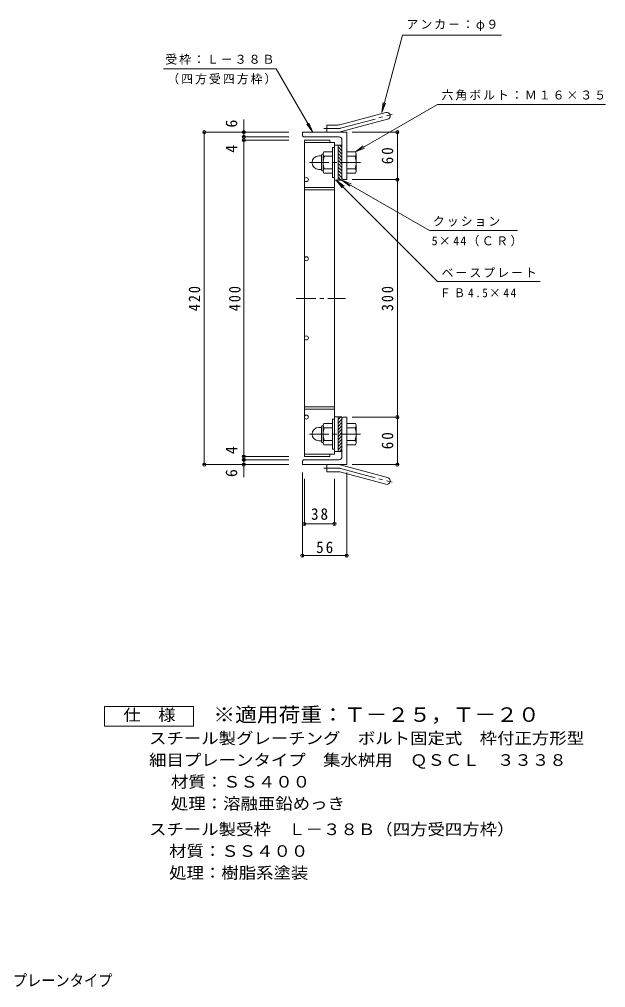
# Model space of a CAD drawing. Units: millimetres at full size, sheet at 1:5. Extents: x -739 to 826, y -688 to 637.
# Drawn here: x 85 to 826, y -664 to 559 of the extents above; entities that cross this region are included whole.
import ezdxf
from ezdxf.enums import TextEntityAlignment as Align

# ---------------------------------------------------------------- set-up
doc = ezdxf.new("R2010")
doc.units = ezdxf.units.MM
doc.header["$LTSCALE"] = 5
doc.header["$PDMODE"] = 32
doc.header["$PDSIZE"] = 4
doc.linetypes.add('CHAIN1', pattern=[8, 5, -1, 1, -1])
doc.linetypes.add('CHAIN2', pattern=[12, 9, -1, 1, -1])
for name, color, linetype, lineweight in [('E-1', 2, 'Continuous', 9), ('E-2', 3, 'Continuous', 9), ('E-4', 7, 'Continuous', 9), ('E-5', 7, 'Continuous', 9), ('F-5_F-5ﾚｲﾔ', 2, 'Continuous', 9)]:
    doc.layers.add(name, color=color, linetype=linetype, lineweight=lineweight)
doc.styles.add('ＭＳ ゴシック', font='')
doc.styles.get('ＭＳ ゴシック').set_extended_font_data('MS Gothic')

msp = doc.modelspace()

# ---------------------------------------------------------------- linework, layer by layer
at = {"layer": 'E-1'}
for p, q in [((490.168, 426.291), (548.359, 441.884)), ((492.498, 417.598), (550.689, 433.19)), ((443.024, 413.485), (443.024, 416.985)), ((499.024, 416.985), (443.024, 416.985)), ((474.024, 416.985), (474.024, 425.985)), ((487.839, 425.985), (474.024, 425.985)), ((499.024, 416.985), (499.024, 356.985)), ((489.024, 410.985), (445.524, 410.985)), ((481.224, 391.985), (470.263, 391.985)), ((481.224, 397.485), (481.224, 359.485)), ((483.524, 397.485), (481.224, 397.485)), ((488.024, 356.485), (488.024, 400.485)), ((493.024, 400.485), (488.024, 400.485)), ((493.024, 393.405), (488.024, 398.405)), ((493.024, 389.162), (488.024, 394.162)), ((493.024, 397.647), (490.187, 400.485)), ((499.024, 391.985), (509.985, 391.985)), ((463.714, 386.985), (467.224, 386.985)), ((467.224, 369.285), (467.224, 387.685)), ((469.024, 389.485), (469.224, 389.485)), ((469.224, 389.235), (469.224, 367.735)), ((481.224, 386.485), (470.262, 386.485)), ((493.024, 384.92), (488.024, 389.92)), ((493.024, 380.677), (488.024, 385.677)), ((493.024, 376.434), (488.024, 381.434)), ((499.024, 386.485), (509.986, 386.485)), ((511.224, 389.485), (511.024, 389.485)), ((511.024, 389.235), (511.024, 367.735)), ((449.224, 378.495), (449.224, 378.485)), ((463.724, 369.985), (467.224, 369.985)), ((469.024, 367.485), (469.224, 367.485)), ((481.224, 370.485), (470.262, 370.485)), ((493.024, 372.192), (488.024, 377.192)), ((493.024, 367.949), (488.024, 372.949)), ((493.024, 363.706), (488.024, 368.707)), ((499.024, 370.485), (509.986, 370.485)), ((511.224, 367.485), (511.024, 367.485)), ((481.224, 364.985), (470.263, 364.985)), ((483.524, 359.485), (481.224, 359.485)), ((493.024, 359.464), (488.024, 364.464)), ((491.761, 356.485), (488.024, 360.221)), ((495.524, 356.985), (499.024, 356.985)), ((499.024, 364.985), (509.985, 364.985)), ((481.224, 48.984), (470.263, 48.984)), ((481.224, 16.484), (481.224, 54.484)), ((483.524, 54.484), (481.224, 54.484)), ((488.024, 57.484), (488.024, 13.484)), ((491.761, 57.484), (488.024, 53.747)), ((493.024, 54.505), (488.024, 49.505)), ((493.024, 50.262), (488.024, 45.262)), ((495.524, 56.984), (499.024, 56.984)), ((499.024, -3.016), (499.024, 56.984)), ((499.024, 48.984), (509.985, 48.984)), ((463.724, 43.984), (467.224, 43.984)), ((467.224, 44.684), (467.224, 26.284)), ((469.024, 46.484), (469.224, 46.484)), ((469.224, 24.734), (469.224, 46.234)), ((481.224, 43.484), (470.262, 43.484)), ((493.024, 46.02), (488.024, 41.019)), ((493.024, 41.777), (488.024, 36.777)), ((493.024, 37.534), (488.024, 32.534)), ((499.024, 43.484), (509.986, 43.484)), ((511.224, 46.484), (511.024, 46.484)), ((511.024, 24.734), (511.024, 46.234)), ((449.224, 35.474), (449.224, 35.484)), ((463.714, 26.984), (467.224, 26.984)), ((469.024, 24.484), (469.224, 24.484)), ((481.224, 27.484), (470.262, 27.484)), ((493.024, 33.292), (488.024, 28.292)), ((493.024, 29.049), (488.024, 24.049)), ((493.024, 24.806), (488.024, 19.806)), ((499.024, 27.484), (509.986, 27.484)), ((511.224, 24.484), (511.024, 24.484)), ((481.224, 21.984), (470.263, 21.984)), ((483.524, 16.484), (481.224, 16.484)), ((493.024, 20.564), (488.024, 15.564)), ((493.024, 13.484), (488.024, 13.484)), ((493.024, 16.321), (490.187, 13.484)), ((499.024, 21.984), (509.985, 21.984)), ((443.024, 0.484), (443.024, -3.016)), ((489.024, 2.984), (445.524, 2.984)), ((499.024, -3.016), (443.024, -3.016)), ((474.024, -3.016), (474.024, -12.016)), ((487.839, -12.016), (474.024, -12.016)), ((492.498, -3.63), (550.689, -19.222)), ((490.168, -12.323), (548.359, -27.915))]:
    msp.add_line(p, q, dxfattribs=at)
at = {"layer": 'E-1', "linetype": 'CHAIN2'}
for p, q in [((491.333, 421.945), (556.5, 439.406)), ((487.839, 421.485), (470.219, 421.485)), ((487.839, -7.516), (470.219, -7.516)), ((491.333, -7.976), (556.5, -25.438))]:
    msp.add_line(p, q, dxfattribs=at)
at = {"layer": 'E-1', "linetype": 'CHAIN1'}
for p, q in [((516.628, 378.485), (451.922, 378.485)), ((516.628, 35.484), (451.922, 35.484))]:
    msp.add_line(p, q, dxfattribs=at)
at = {"layer": 'E-1'}
for points in [[(493.024, 406.985), (493.024, 356.485), (488.024, 356.485)], [(493.024, 6.984), (493.024, 57.484), (488.024, 57.484)]]:
    msp.add_lwpolyline(points, dxfattribs=at)
for centre, radius, start, end in [((549.524, 437.537), 4.5, 285.00014, 104.99991), ((487.839, 434.985), 9, 270, 285.00002), ((487.839, 434.985), 18, 270, 285), ((445.524, 413.485), 2.5, 180, 270), ((489.024, 406.985), 4, 0, 90), ((473.384, 389.235), 4.16, 138.61835, 221.37988), ((506.864, 389.235), 4.16, 318.62012, 41.38165), ((463.714, 378.495), 8.49, 90, 180), ((469.024, 387.685), 1.8, 90, 180), ((493.224, 378.485), 24, 160.52881, 199.47119), ((487.024, 378.485), 24, 340.52881, 19.47119), ((463.724, 378.485), 8.5, 180, 270), ((469.024, 369.285), 1.8, 180, 270), ((473.384, 367.735), 4.16, 138.62012, 221.38165), ((506.864, 367.735), 4.16, 318.61835, 41.37988), ((495.524, 359.485), 2.5, 180, 270), ((473.384, 46.234), 4.16, 138.61835, 221.37988), ((495.524, 54.484), 2.5, 90, 180), ((506.864, 46.234), 4.16, 318.62012, 41.38165), ((463.724, 35.484), 8.5, 90, 180), ((469.024, 44.684), 1.8, 90, 180), ((493.224, 35.484), 24, 160.52881, 199.47119), ((487.024, 35.484), 24, 340.52881, 19.47119), ((463.714, 35.474), 8.49, 180, 270), ((469.024, 26.284), 1.8, 180, 270), ((473.384, 24.734), 4.16, 138.62012, 221.38165), ((506.864, 24.734), 4.16, 318.61835, 41.37988), ((445.524, 0.484), 2.5, 90, 180), ((489.024, 6.984), 4, 270, 0), ((487.839, -21.016), 18, 75, 90), ((487.839, -21.016), 9, 74.99998, 90), ((549.524, -23.568), 4.5, 255.00009, 74.99986)]:
    msp.add_arc(centre, radius, start, end, dxfattribs=at)
at = {"layer": 'E-1', "linetype": 'CHAIN2'}
for centre, start, end in [((487.839, 434.985), 270, 284.99995), ((487.839, -21.016), 75.00005, 90)]:
    msp.add_arc(centre, 13.5, start, end, dxfattribs=at)
at = {"layer": 'E-2'}
for p, q in [((445.524, 406.985), (477.524, 406.985)), ((445.524, 6.984), (445.524, 406.985)), ((445.524, 403.985), (483.524, 403.985)), ((477.524, 406.985), (477.524, 403.985)), ((483.524, 403.985), (483.524, 9.984)), ((488.024, 400.485), (483.524, 400.485)), ((488.024, 356.485), (488.024, 400.485)), ((488.024, 356.485), (483.524, 356.485)), ((445.524, 346.985), (483.524, 346.985)), ((445.524, 343.985), (483.524, 343.985)), ((445.524, 69.984), (483.524, 69.984)), ((445.524, 66.984), (483.524, 66.984)), ((488.024, 57.484), (483.524, 57.484)), ((488.024, 57.484), (488.024, 13.484)), ((488.024, 13.484), (483.524, 13.484)), ((445.524, 9.984), (483.524, 9.984)), ((445.524, 6.984), (477.524, 6.984)), ((477.524, 6.984), (477.524, 9.984))]:
    msp.add_line(p, q, dxfattribs=at)
at = {"layer": 'E-2', "linetype": 'CHAIN1'}
msp.add_line((435.104, 206.984), (497.646, 206.984), dxfattribs=at)
at = {"layer": 'E-2'}
for centre in [(448.024, 356.984), (448.024, 256.984), (448.024, 156.984), (448.024, 56.984)]:
    msp.add_circle(centre, 2.5, dxfattribs=at)
at = {"layer": 'E-4'}
for p, q in [((369.024, 432.804), (369.024, 410.984)), ((317.224, 416.984), (426.024, 416.984)), ((319.024, 416.984), (319.024, -3.016)), ((564.825, 416.985), (506.025, 416.985)), ((563.025, 356.985), (563.025, 416.985)), ((367.224, 410.984), (426.024, 410.984)), ((367.224, 406.984), (426.024, 406.984)), ((369.024, 410.984), (369.024, 406.984)), ((369.024, 406.984), (369.024, 6.984)), ((564.825, 356.985), (506.025, 356.985)), ((563.025, 56.984), (563.025, 356.985)), ((564.825, 56.984), (506.025, 56.984)), ((563.025, -3.016), (563.025, 56.984)), ((367.224, 6.984), (426.024, 6.984)), ((367.224, 2.984), (426.024, 2.984)), ((369.024, 6.984), (369.024, 2.984)), ((369.024, 2.984), (369.024, -18.834)), ((317.224, -3.016), (426.024, -3.016)), ((564.825, -3.016), (506.025, -3.016)), ((443.024, -119.516), (443.024, -13.016)), ((445.524, -79.816), (445.524, -21.016)), ((483.524, -79.816), (483.524, -21.016)), ((499.024, -119.516), (499.024, -13.016)), ((445.524, -78.016), (483.524, -78.016)), ((443.024, -118.016), (499.024, -118.016))]:
    msp.add_line(p, q, dxfattribs=at)
for p in [(319.024, 416.984), (369.024, 416.984), (563.025, 416.985), (369.024, 410.984), (369.024, 406.984), (563.025, 356.985), (563.025, 56.984), (369.024, 6.984), (369.024, 2.984), (319.024, -3.016), (369.024, -3.016), (563.025, -3.016), (445.524, -78.016), (483.524, -78.016), (443.024, -118.016), (499.024, -118.016)]:
    msp.add_point(p, dxfattribs=at)
at = {"layer": 'E-5'}
for p, q in [((543.36, 441.883), (569.564, 539.678)), ((694.774, 539.678), (569.564, 539.678)), ((267.23, 497.169), (409.73, 497.169)), ((456.024, 416.985), (409.73, 497.169)), ((543.36, 441.883), (544.991, 454.276)), ((543.36, 441.883), (548.143, 453.432)), ((456.024, 416.985), (451.241, 428.533)), ((456.024, 416.985), (448.415, 426.901)), ((509.985, 392.005), (519.902, 399.614)), ((509.985, 392.005), (521.534, 396.788)), ((485.774, 356.484), (495.691, 348.875)), ((485.774, 356.484), (493.384, 346.568)), ((485.774, 356.484), (613.971, 228.288)), ((493.024, 356.485), (504.572, 351.701)), ((493.024, 356.485), (502.941, 348.875)), ((493.024, 356.485), (603.643, 292.619)), ((603.643, 292.619), (714.756, 292.619)), ((613.971, 228.288), (743.357, 228.288))]:
    msp.add_line(p, q, dxfattribs=at)
msp.add_lwpolyline([(509.985, 392.005), (613.833, 451.961), (826.333, 451.961)], dxfattribs=at)
at = {"layer": 'F-5_F-5ﾚｲﾔ'}
msp.add_lwpolyline([(192.936, -333.585), (192.936, -308.585), (305.436, -308.585), (305.436, -333.585)], close=True, dxfattribs=at)

# ---------------------------------------------------------------- texts
at = {"layer": 'E-4', "color": 2, "style": 'ＭＳ ゴシック'}
for s, p in [('6', (364.967, 422.804)), ('4', (364.967, 390.975)), ('4', (364.967, 10.187)), ('6', (364.967, -18.834))]:
    msp.add_text(s, height=14.66, rotation=90, dxfattribs=at).set_placement(p, align=Align.BOTTOM_LEFT)
at = {"layer": 'E-4', "color": 2, "char_height": 14.66, "attachment_point": 7, "rotation": 90, "style": 'ＭＳ ゴシック'}
for s, insert in [('\\T1.27;\\W0.95;60', (558.025, 376.36)), ('\\T1.27;\\W0.9;420', (314.024, 190.734)), ('\\T1.27;\\W0.9;400', (364.967, 190.734)), ('\\T1.27;\\W0.9;300', (558.025, 190.734)), ('\\T1.27;\\W0.95;60', (558.025, 16.359))]:
    msp.add_mtext(s, dxfattribs=dict(at, insert=insert))
at = {"layer": 'E-4', "color": 2, "char_height": 14.66, "attachment_point": 7, "style": 'ＭＳ ゴシック'}
for s, insert in [('\\T1.27;\\W0.95;38', (453.899, -73.016)), ('\\T1.27;\\W0.95;56', (460.399, -115.016))]:
    msp.add_mtext(s, dxfattribs=dict(at, insert=insert))
at = {"layer": 'E-5', "char_height": 11, "attachment_point": 7, "style": 'ＭＳ ゴシック'}
for s, insert in [('\\T1.17;アンカ－：φ９', (574.564, 544.678)), ('\\T1.17;受枠：Ｌ－３８Ｂ', (269.73, 502.169)), ('\\T1.17;（四方受四方枠）', (272.23, 477.169)), ('\\T1.17;六角ボルト：Ｍ１６×３５', (618.833, 456.961)), ('\\T1.17;クッション', (607.983, 297.619)), ('\\T1.21;5×44（ＣＲ）', (606.427, 272.619)), ('\\T1.17;ベースプレート', (618.971, 233.288)), ('\\T1.26;\\W0.95;ＦＢ4.5×44', (616.481, 208.288))]:
    msp.add_mtext(s, dxfattribs=dict(at, insert=insert))
at = {"layer": 'F-5_F-5ﾚｲﾔ', "style": 'ＭＳ ゴシック'}
for s, width, p in [('仕\u3000様', 1.1, (216.686, -331.085)), ('スチール製グレーチング\u3000ボルト固定式\u3000枠付正方形型', 1.1, (249.186, -360.545)), ('細目プレーンタイプ\u3000集水桝用\u3000ＱＳＣＬ\u3000３３３８', 1.1, (249.186, -388.046)), ('材質：ＳＳ４００', 1.1, (276.792, -415.544)), ('処理：溶融亜鉛めっき', 1.1, (276.792, -443.045)), ('スチール製受枠\u3000Ｌ－３８Ｂ（四方受四方枠）', 1.1, (249.186, -475.545)), ('材質：ＳＳ４００', 1.1, (274.542, -503.045)), ('処理：樹脂系塗装', 1.1, (274.542, -530.545)), ('スチール製グレーチング\u3000ボルト固定式\u3000枠付正方形型\u3000細目プレーンタイプ', 0.9, (-426.973, -666.554))]:
    msp.add_text(s, height=14.66, dxfattribs=dict(at, width=width)).set_placement(p, align=Align.BOTTOM_LEFT)
at = {"layer": 'F-5_F-5ﾚｲﾔ', "color": 3, "style": 'ＭＳ ゴシック', "width": 1.1}
msp.add_text('※適用荷重：Ｔ－２５，Ｔ－２０', height=18.33, dxfattribs=at).set_placement((330.436, -333.585), align=Align.BOTTOM_LEFT)

doc.saveas('drawing.dxf')
